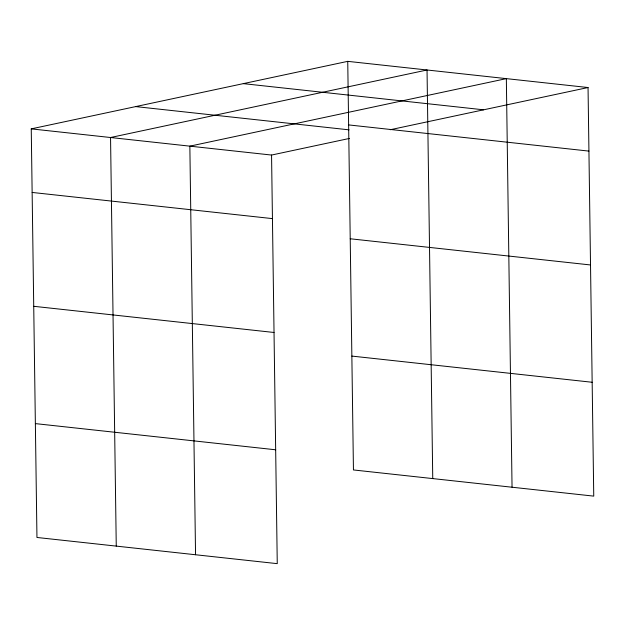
<?xml version="1.0" encoding="UTF-8"?>
<svg xmlns="http://www.w3.org/2000/svg" width="625" height="625" viewBox="0 0 625 625"><rect width="100%" height="100%" fill="white"/><g stroke="black" fill="none" stroke-linecap="round" stroke-linejoin="round"><path stroke-width="0.94" d="M349.414 138.445L271.555 155.055L277.258 563.648L36.953 537.469L31.25 128.875L347.742 61.352L588.047 87.531L593.75 496.125L353.445 469.945L347.742 61.352M390.281 129.727L588.047 87.531M243.297 83.633L483.602 109.812M348.625 124.914L588.93 151.102M135.695 106.594L349.078 129.844M31.25 128.875L271.555 155.055M32.141 192.438L272.445 218.617M350.219 238.773L590.523 264.961M33.727 306.297L274.031 332.477M351.859 356.086L592.156 382.266M35.367 423.609L275.672 449.789M512.047 487.227L506.344 78.633L189.852 146.156L195.555 554.75M432.75 478.586L427.039 69.992L110.547 137.516L116.258 546.109"/></g></svg>
